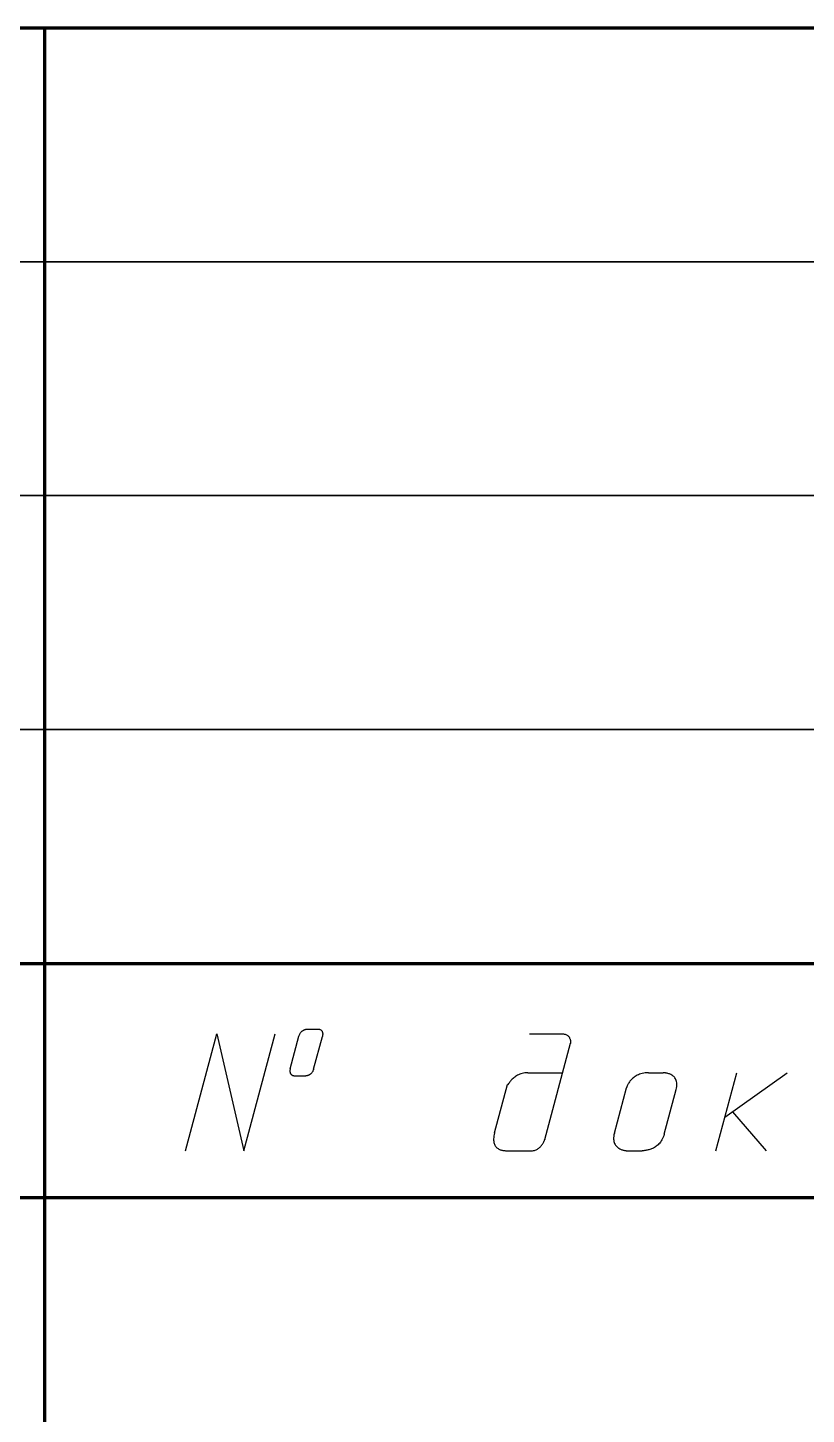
# Model space of a CAD drawing. Header units: millimetres. Extents: x 0 to 841, y 0 to 1189.
# Drawn here: x 667.63 to 684.26, y 30.37 to 60 of the extents above; entities that cross this region are included whole.
import ezdxf

# ---------------------------------------------------------------- set-up
doc = ezdxf.new("R2010")
doc.units = ezdxf.units.MM
doc.layers.get('0').update_dxf_attribs({"linetype": 'CONTINUOUS', "lineweight": 0})

msp = doc.modelspace()

# ---------------------------------------------------------------- linework, layer by layer
at = {"lineweight": 70}
for p, q in [((651, 60), (836, 60)), ((668, 5), (668, 60)), ((651, 40), (716, 40)), ((651, 35), (716, 35))]:
    msp.add_line(p, q, dxfattribs=at)
at = {"lineweight": 35}
for p, q in [((651, 55), (716, 55)), ((651, 50), (716, 50)), ((651, 45), (716, 45))]:
    msp.add_line(p, q, dxfattribs=at)
at = {"linetype": 'CONTINUOUS', "lineweight": 25}
for p, q in [((673.461, 38.52), (673.468, 38.529)), ((673.468, 38.529), (673.475, 38.538)), ((673.475, 38.538), (673.483, 38.546)), ((673.483, 38.546), (673.491, 38.553)), ((673.491, 38.553), (673.499, 38.559)), ((673.499, 38.559), (673.507, 38.565)), ((673.507, 38.565), (673.515, 38.57)), ((673.515, 38.57), (673.523, 38.575)), ((673.523, 38.575), (673.531, 38.579)), ((673.531, 38.579), (673.539, 38.583)), ((673.539, 38.583), (673.547, 38.586)), ((673.547, 38.586), (673.554, 38.589)), ((673.554, 38.589), (673.561, 38.591)), ((673.561, 38.591), (673.568, 38.593)), ((673.568, 38.593), (673.574, 38.595)), ((673.574, 38.595), (673.58, 38.596)), ((673.58, 38.596), (673.586, 38.597)), ((673.586, 38.597), (673.591, 38.598)), ((673.591, 38.598), (673.595, 38.599)), ((673.595, 38.599), (673.599, 38.599)), ((673.599, 38.599), (673.602, 38.6)), ((673.602, 38.6), (673.604, 38.6)), ((673.604, 38.6), (673.605, 38.6)), ((673.605, 38.6), (673.606, 38.6)), ((673.606, 38.6), (673.606, 38.6)), ((673.606, 38.6), (673.828, 38.6)), ((673.828, 38.6), (673.841, 38.599)), ((673.841, 38.599), (673.853, 38.598)), ((673.853, 38.598), (673.864, 38.595)), ((673.864, 38.595), (673.874, 38.593)), ((673.874, 38.593), (673.882, 38.589)), ((673.882, 38.589), (673.891, 38.585)), ((673.891, 38.585), (673.898, 38.58)), ((673.898, 38.58), (673.904, 38.575)), ((673.904, 38.575), (673.91, 38.569)), ((673.91, 38.569), (673.915, 38.563)), ((673.915, 38.563), (673.919, 38.557)), ((673.919, 38.557), (673.922, 38.55)), ((673.922, 38.55), (673.925, 38.544)), ((673.925, 38.544), (673.928, 38.537)), ((673.928, 38.537), (673.93, 38.53)), ((673.93, 38.53), (673.931, 38.523)), ((673.931, 38.523), (673.932, 38.515)), ((671, 36), (671.67, 38.5)), ((671.67, 38.5), (672.25, 36)), ((672.25, 36), (672.92, 38.5)), ((673.24, 37.749), (673.427, 38.448)), ((673.427, 38.448), (673.431, 38.462)), ((673.431, 38.462), (673.436, 38.475)), ((673.436, 38.475), (673.442, 38.488)), ((673.442, 38.488), (673.448, 38.499)), ((673.448, 38.499), (673.454, 38.51)), ((673.454, 38.51), (673.461, 38.52)), ((673.739, 37.746), (673.926, 38.444)), ((673.927, 38.446), (673.926, 38.444)), ((673.928, 38.452), (673.927, 38.448)), ((673.927, 38.448), (673.927, 38.446)), ((673.929, 38.455), (673.928, 38.452)), ((673.93, 38.46), (673.929, 38.455)), ((673.931, 38.464), (673.93, 38.46)), ((673.932, 38.475), (673.931, 38.47)), ((673.931, 38.47), (673.931, 38.464)), ((673.932, 38.515), (673.933, 38.508)), ((673.933, 38.482), (673.932, 38.475)), ((673.933, 38.508), (673.933, 38.501)), ((673.933, 38.501), (673.933, 38.495)), ((673.933, 38.495), (673.933, 38.488)), ((673.933, 38.488), (673.933, 38.482)), ((678.351, 38.5), (679.03, 38.5)), ((678.68, 36.243), (679.23, 38.297)), ((679.03, 38.5), (679.054, 38.499)), ((679.054, 38.499), (679.075, 38.497)), ((679.075, 38.497), (679.095, 38.493)), ((679.095, 38.493), (679.113, 38.488)), ((679.113, 38.488), (679.13, 38.482)), ((679.13, 38.482), (679.144, 38.475)), ((679.144, 38.475), (679.157, 38.467)), ((679.157, 38.467), (679.169, 38.459)), ((679.169, 38.459), (679.18, 38.449)), ((679.18, 38.449), (679.189, 38.439)), ((679.189, 38.439), (679.197, 38.429)), ((679.197, 38.429), (679.204, 38.418)), ((679.204, 38.418), (679.209, 38.407)), ((679.209, 38.407), (679.214, 38.395)), ((679.214, 38.395), (679.218, 38.384)), ((679.218, 38.384), (679.221, 38.373)), ((679.221, 38.373), (679.224, 38.362)), ((679.224, 38.362), (679.226, 38.352)), ((679.226, 38.352), (679.227, 38.342)), ((679.227, 38.342), (679.228, 38.332)), ((679.228, 38.332), (679.228, 38.323)), ((679.228, 38.323), (679.228, 38.315)), ((679.228, 38.315), (679.228, 38.308)), ((679.228, 38.308), (679.228, 38.302)), ((679.228, 38.302), (679.228, 38.297)), ((679.228, 38.297), (679.228, 38.293)), ((679.228, 38.293), (679.228, 38.291)), ((679.228, 38.29), (679.229, 38.293)), ((679.228, 38.291), (679.228, 38.29)), ((679.228, 38.29), (679.228, 38.29)), ((679.229, 38.293), (679.23, 38.297)), ((673.234, 37.722), (673.233, 37.71)), ((673.233, 37.71), (673.233, 37.699)), ((673.233, 37.699), (673.234, 37.688)), ((673.237, 37.735), (673.234, 37.722)), ((673.234, 37.688), (673.235, 37.678)), ((673.235, 37.678), (673.237, 37.669)), ((673.24, 37.749), (673.237, 37.735)), ((673.237, 37.669), (673.24, 37.661)), ((673.24, 37.661), (673.243, 37.653)), ((673.243, 37.653), (673.247, 37.646)), ((673.247, 37.646), (673.252, 37.64)), ((673.252, 37.64), (673.257, 37.634)), ((673.257, 37.634), (673.262, 37.629)), ((673.667, 37.634), (673.66, 37.629)), ((673.675, 37.639), (673.667, 37.634)), ((673.682, 37.645), (673.675, 37.639)), ((673.689, 37.652), (673.682, 37.645)), ((673.695, 37.66), (673.689, 37.652)), ((673.702, 37.668), (673.695, 37.66)), ((673.708, 37.677), (673.702, 37.668)), ((673.714, 37.686), (673.708, 37.677)), ((673.72, 37.696), (673.714, 37.686)), ((673.726, 37.707), (673.72, 37.696)), ((673.731, 37.719), (673.726, 37.707)), ((673.735, 37.732), (673.731, 37.719)), ((673.739, 37.746), (673.735, 37.732)), ((678.144, 37.634), (678.119, 37.623)), ((678.17, 37.643), (678.144, 37.634)), ((678.197, 37.651), (678.17, 37.643)), ((678.225, 37.658), (678.197, 37.651)), ((678.255, 37.663), (678.225, 37.658)), ((678.286, 37.666), (678.255, 37.663)), ((678.319, 37.667), (678.286, 37.666)), ((678.319, 37.667), (679.061, 37.667)), ((680.704, 37.635), (680.678, 37.625)), ((680.732, 37.644), (680.704, 37.635)), ((680.761, 37.652), (680.732, 37.644)), ((680.792, 37.658), (680.761, 37.652)), ((680.825, 37.663), (680.792, 37.658)), ((680.86, 37.666), (680.825, 37.663)), ((680.896, 37.667), (680.86, 37.666)), ((680.896, 37.667), (681.209, 37.667)), ((681.21, 37.667), (681.209, 37.667)), ((681.213, 37.667), (681.21, 37.667)), ((681.217, 37.666), (681.213, 37.667)), ((681.224, 37.666), (681.217, 37.666)), ((681.233, 37.665), (681.224, 37.666)), ((681.243, 37.664), (681.233, 37.665)), ((681.254, 37.663), (681.243, 37.664)), ((681.267, 37.66), (681.254, 37.663)), ((681.28, 37.658), (681.267, 37.66)), ((681.295, 37.655), (681.28, 37.658)), ((681.31, 37.651), (681.295, 37.655)), ((681.325, 37.646), (681.31, 37.651)), ((681.341, 37.64), (681.325, 37.646)), ((681.357, 37.633), (681.341, 37.64)), ((681.373, 37.626), (681.357, 37.633)), ((682.334, 36), (682.781, 37.667)), ((682.525, 36.714), (683.853, 37.667)), ((673.262, 37.629), (673.267, 37.625)), ((673.267, 37.625), (673.273, 37.621)), ((673.273, 37.621), (673.279, 37.617)), ((673.279, 37.617), (673.285, 37.614)), ((673.285, 37.614), (673.291, 37.611)), ((673.291, 37.611), (673.297, 37.609)), ((673.297, 37.609), (673.303, 37.607)), ((673.303, 37.607), (673.308, 37.605)), ((673.308, 37.605), (673.314, 37.604)), ((673.314, 37.604), (673.319, 37.603)), ((673.319, 37.603), (673.323, 37.602)), ((673.323, 37.602), (673.328, 37.601)), ((673.328, 37.601), (673.331, 37.601)), ((673.331, 37.601), (673.334, 37.6)), ((673.334, 37.6), (673.337, 37.6)), ((673.337, 37.6), (673.339, 37.6)), ((673.339, 37.6), (673.34, 37.6)), ((673.34, 37.6), (673.34, 37.6)), ((673.34, 37.6), (673.574, 37.6)), ((673.575, 37.6), (673.574, 37.6)), ((673.576, 37.6), (673.575, 37.6)), ((673.578, 37.6), (673.576, 37.6)), ((673.58, 37.6), (673.578, 37.6)), ((673.583, 37.601), (673.58, 37.6)), ((673.587, 37.601), (673.583, 37.601)), ((673.591, 37.602), (673.587, 37.601)), ((673.596, 37.603), (673.591, 37.602)), ((673.601, 37.604), (673.596, 37.603)), ((673.607, 37.605), (673.601, 37.604)), ((673.613, 37.607), (673.607, 37.605)), ((673.619, 37.608), (673.613, 37.607)), ((673.625, 37.611), (673.619, 37.608)), ((673.632, 37.613), (673.625, 37.611)), ((673.639, 37.617), (673.632, 37.613)), ((673.646, 37.62), (673.639, 37.617)), ((673.653, 37.624), (673.646, 37.62)), ((673.66, 37.629), (673.653, 37.624)), ((677.606, 36.384), (677.882, 37.413)), ((677.879, 37.401), (677.88, 37.406)), ((677.879, 37.399), (677.879, 37.401)), ((677.88, 37.399), (677.879, 37.399)), ((677.88, 37.406), (677.882, 37.413)), ((677.882, 37.401), (677.88, 37.399)), ((677.885, 37.405), (677.882, 37.401)), ((677.888, 37.41), (677.885, 37.405)), ((677.893, 37.418), (677.888, 37.41)), ((677.899, 37.426), (677.893, 37.418)), ((677.906, 37.436), (677.899, 37.426)), ((677.914, 37.447), (677.906, 37.436)), ((677.922, 37.459), (677.914, 37.447)), ((677.933, 37.472), (677.922, 37.459)), ((677.944, 37.486), (677.933, 37.472)), ((677.956, 37.5), (677.944, 37.486)), ((677.969, 37.514), (677.956, 37.5)), ((677.984, 37.529), (677.969, 37.514)), ((678, 37.543), (677.984, 37.529)), ((678.016, 37.558), (678, 37.543)), ((678.035, 37.572), (678.016, 37.558)), ((678.054, 37.586), (678.035, 37.572)), ((678.075, 37.599), (678.054, 37.586)), ((678.096, 37.612), (678.075, 37.599)), ((678.119, 37.623), (678.096, 37.612)), ((680.165, 36.378), (680.424, 37.346)), ((680.425, 37.35), (680.424, 37.347)), ((680.424, 37.347), (680.424, 37.346)), ((680.426, 37.355), (680.425, 37.35)), ((680.429, 37.361), (680.426, 37.355)), ((680.432, 37.369), (680.429, 37.361)), ((680.435, 37.378), (680.432, 37.369)), ((680.44, 37.389), (680.435, 37.378)), ((680.445, 37.4), (680.44, 37.389)), ((680.451, 37.412), (680.445, 37.4)), ((680.458, 37.426), (680.451, 37.412)), ((680.466, 37.44), (680.458, 37.426)), ((680.475, 37.454), (680.466, 37.44)), ((680.485, 37.469), (680.475, 37.454)), ((680.496, 37.484), (680.485, 37.469)), ((680.509, 37.499), (680.496, 37.484)), ((680.522, 37.515), (680.509, 37.499)), ((680.537, 37.53), (680.522, 37.515)), ((680.553, 37.545), (680.537, 37.53)), ((680.57, 37.56), (680.553, 37.545)), ((680.589, 37.575), (680.57, 37.56)), ((680.609, 37.588), (680.589, 37.575)), ((680.63, 37.601), (680.609, 37.588)), ((680.653, 37.614), (680.63, 37.601)), ((680.678, 37.625), (680.653, 37.614)), ((681.389, 37.617), (681.373, 37.626)), ((681.405, 37.607), (681.389, 37.617)), ((681.42, 37.596), (681.405, 37.607)), ((681.434, 37.584), (681.42, 37.596)), ((681.447, 37.57), (681.434, 37.584)), ((681.459, 37.555), (681.447, 37.57)), ((681.47, 37.538), (681.459, 37.555)), ((681.48, 37.519), (681.47, 37.538)), ((681.488, 37.499), (681.48, 37.519)), ((681.485, 37.306), (681.493, 37.34)), ((681.494, 37.478), (681.488, 37.499)), ((681.493, 37.34), (681.498, 37.372)), ((681.499, 37.454), (681.494, 37.478)), ((681.498, 37.372), (681.501, 37.401)), ((681.501, 37.428), (681.499, 37.454)), ((681.501, 37.401), (681.501, 37.428)), ((681.23, 36.353), (681.485, 37.306)), ((682.692, 36.833), (683.406, 36)), ((677.587, 36.283), (677.585, 36.254)), ((677.585, 36.254), (677.585, 36.227)), ((677.585, 36.227), (677.587, 36.202)), ((677.591, 36.315), (677.587, 36.283)), ((677.587, 36.202), (677.59, 36.178)), ((677.59, 36.178), (677.595, 36.157)), ((677.597, 36.348), (677.591, 36.315)), ((677.595, 36.157), (677.602, 36.137)), ((677.606, 36.384), (677.597, 36.348)), ((678.627, 36.139), (678.635, 36.152)), ((678.635, 36.152), (678.642, 36.164)), ((678.642, 36.164), (678.649, 36.176)), ((678.649, 36.176), (678.655, 36.187)), ((678.655, 36.187), (678.66, 36.197)), ((678.66, 36.197), (678.665, 36.207)), ((678.665, 36.207), (678.669, 36.216)), ((678.669, 36.216), (678.672, 36.224)), ((678.672, 36.224), (678.675, 36.231)), ((678.675, 36.231), (678.677, 36.237)), ((678.677, 36.237), (678.678, 36.241)), ((678.678, 36.241), (678.68, 36.244)), ((678.68, 36.244), (678.68, 36.246)), ((678.68, 36.246), (678.68, 36.245)), ((678.68, 36.245), (678.68, 36.243)), ((680.151, 36.31), (680.148, 36.279)), ((680.148, 36.279), (680.148, 36.25)), ((680.148, 36.25), (680.151, 36.223)), ((680.156, 36.343), (680.151, 36.31)), ((680.151, 36.223), (680.155, 36.199)), ((680.155, 36.199), (680.162, 36.176)), ((680.165, 36.378), (680.156, 36.343)), ((680.162, 36.176), (680.17, 36.155)), ((680.17, 36.155), (680.18, 36.135)), ((681.134, 36.164), (681.116, 36.144)), ((681.151, 36.185), (681.134, 36.164)), ((681.167, 36.208), (681.151, 36.185)), ((681.182, 36.233), (681.167, 36.208)), ((681.196, 36.26), (681.182, 36.233)), ((681.209, 36.289), (681.196, 36.26)), ((681.22, 36.32), (681.209, 36.289)), ((681.23, 36.353), (681.22, 36.32)), ((677.602, 36.137), (677.61, 36.12)), ((677.61, 36.12), (677.619, 36.103)), ((677.619, 36.103), (677.629, 36.089)), ((677.629, 36.089), (677.641, 36.075)), ((677.641, 36.075), (677.653, 36.063)), ((677.653, 36.063), (677.666, 36.053)), ((677.666, 36.053), (677.68, 36.044)), ((677.68, 36.044), (677.694, 36.035)), ((677.694, 36.035), (677.708, 36.028)), ((677.708, 36.028), (677.723, 36.022)), ((677.723, 36.022), (677.738, 36.017)), ((677.738, 36.017), (677.753, 36.013)), ((677.753, 36.013), (677.768, 36.009)), ((677.768, 36.009), (677.782, 36.007)), ((677.782, 36.007), (677.796, 36.004)), ((677.796, 36.004), (677.81, 36.003)), ((677.81, 36.003), (677.823, 36.002)), ((677.823, 36.002), (677.836, 36.001)), ((677.836, 36.001), (677.847, 36)), ((677.847, 36), (677.858, 36)), ((677.858, 36), (677.867, 36)), ((677.867, 36), (677.876, 36)), ((677.876, 36), (678.397, 36)), ((678.397, 36), (678.418, 36.001)), ((678.418, 36.001), (678.438, 36.003)), ((678.438, 36.003), (678.456, 36.007)), ((678.456, 36.007), (678.474, 36.012)), ((678.474, 36.012), (678.491, 36.019)), ((678.491, 36.019), (678.508, 36.027)), ((678.508, 36.027), (678.523, 36.035)), ((678.523, 36.035), (678.538, 36.045)), ((678.538, 36.045), (678.552, 36.055)), ((678.552, 36.055), (678.565, 36.066)), ((678.565, 36.066), (678.577, 36.078)), ((678.577, 36.078), (678.588, 36.09)), ((678.588, 36.09), (678.599, 36.102)), ((678.599, 36.102), (678.609, 36.114)), ((678.609, 36.114), (678.618, 36.127)), ((678.618, 36.127), (678.627, 36.139)), ((680.18, 36.135), (680.191, 36.118)), ((680.191, 36.118), (680.203, 36.102)), ((680.203, 36.102), (680.217, 36.087)), ((680.217, 36.087), (680.231, 36.074)), ((680.231, 36.074), (680.246, 36.062)), ((680.246, 36.062), (680.262, 36.052)), ((680.262, 36.052), (680.278, 36.043)), ((680.278, 36.043), (680.293, 36.035)), ((680.293, 36.035), (680.309, 36.028)), ((680.309, 36.028), (680.325, 36.022)), ((680.325, 36.022), (680.339, 36.017)), ((680.339, 36.017), (680.354, 36.013)), ((680.354, 36.013), (680.367, 36.009)), ((680.367, 36.009), (680.379, 36.007)), ((680.379, 36.007), (680.39, 36.004)), ((680.39, 36.004), (680.4, 36.003)), ((680.4, 36.003), (680.408, 36.002)), ((680.408, 36.002), (680.414, 36.001)), ((680.414, 36.001), (680.418, 36)), ((680.419, 36), (680.416, 36)), ((680.416, 36), (680.761, 36)), ((680.418, 36), (680.42, 36)), ((680.42, 36), (680.419, 36)), ((680.765, 36), (680.761, 36)), ((680.77, 36), (680.765, 36)), ((680.777, 36), (680.77, 36)), ((680.786, 36.001), (680.777, 36)), ((680.797, 36.001), (680.786, 36.001)), ((680.809, 36.003), (680.797, 36.001)), ((680.822, 36.004), (680.809, 36.003)), ((680.836, 36.006), (680.822, 36.004)), ((680.852, 36.009), (680.836, 36.006)), ((680.868, 36.012), (680.852, 36.009)), ((680.885, 36.016), (680.868, 36.012)), ((680.903, 36.02), (680.885, 36.016)), ((680.922, 36.026), (680.903, 36.02)), ((680.941, 36.032), (680.922, 36.026)), ((680.96, 36.04), (680.941, 36.032)), ((680.98, 36.049), (680.96, 36.04)), ((681, 36.058), (680.98, 36.049)), ((681.02, 36.069), (681, 36.058)), ((681.04, 36.081), (681.02, 36.069)), ((681.059, 36.095), (681.04, 36.081)), ((681.079, 36.11), (681.059, 36.095)), ((681.098, 36.126), (681.079, 36.11)), ((681.116, 36.144), (681.098, 36.126))]:
    msp.add_line(p, q, dxfattribs=at)

doc.saveas('drawing.dxf')
